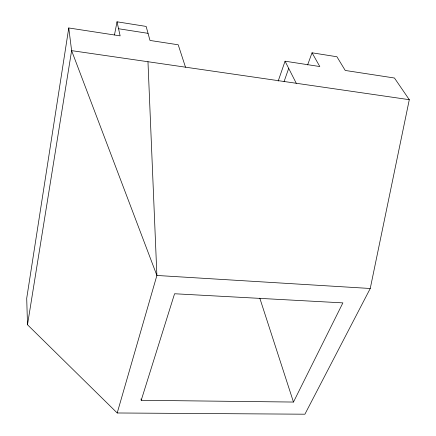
<?xml version="1.0" encoding="UTF-8"?>
<svg xmlns="http://www.w3.org/2000/svg" width="436" height="436" viewBox="0 0 436 436"><rect width="100%" height="100%" fill="white"/><g stroke="black" fill="none" stroke-linecap="round" stroke-linejoin="round"><path stroke-width="0.65" d="M185.502 67.215L178.215 44.788L149.995 40.45L146.142 26.427L117.028 21.8L120.134 35.861L68.763 27.964L26.71 298.306L27.501 324.76L117.208 412.979L304.906 414.2L370.246 288.49L409.29 99.691L394.455 78.017L345.23 70.452L336.924 56.756L312.045 52.8L307.609 64.931M27.501 324.76L71.613 50.636L68.763 27.964M114.472 34.924L117.028 21.8M117.208 412.979L156.889 275.465L147.973 61.765M141.215 400.292L174.574 293.755L342.881 302.878L293.466 402.052L141.215 400.292L141.008 398.951M278.179 81.101L285.057 61.204L319.811 66.544L312.045 52.8M284.059 81.603L288.697 68.376M370.246 288.49L156.889 275.465L71.613 50.636L409.29 99.691M118.559 28.738L148.044 33.343M285.057 61.204L296.273 83.292M259.802 298.17L293.466 402.052"/></g></svg>
